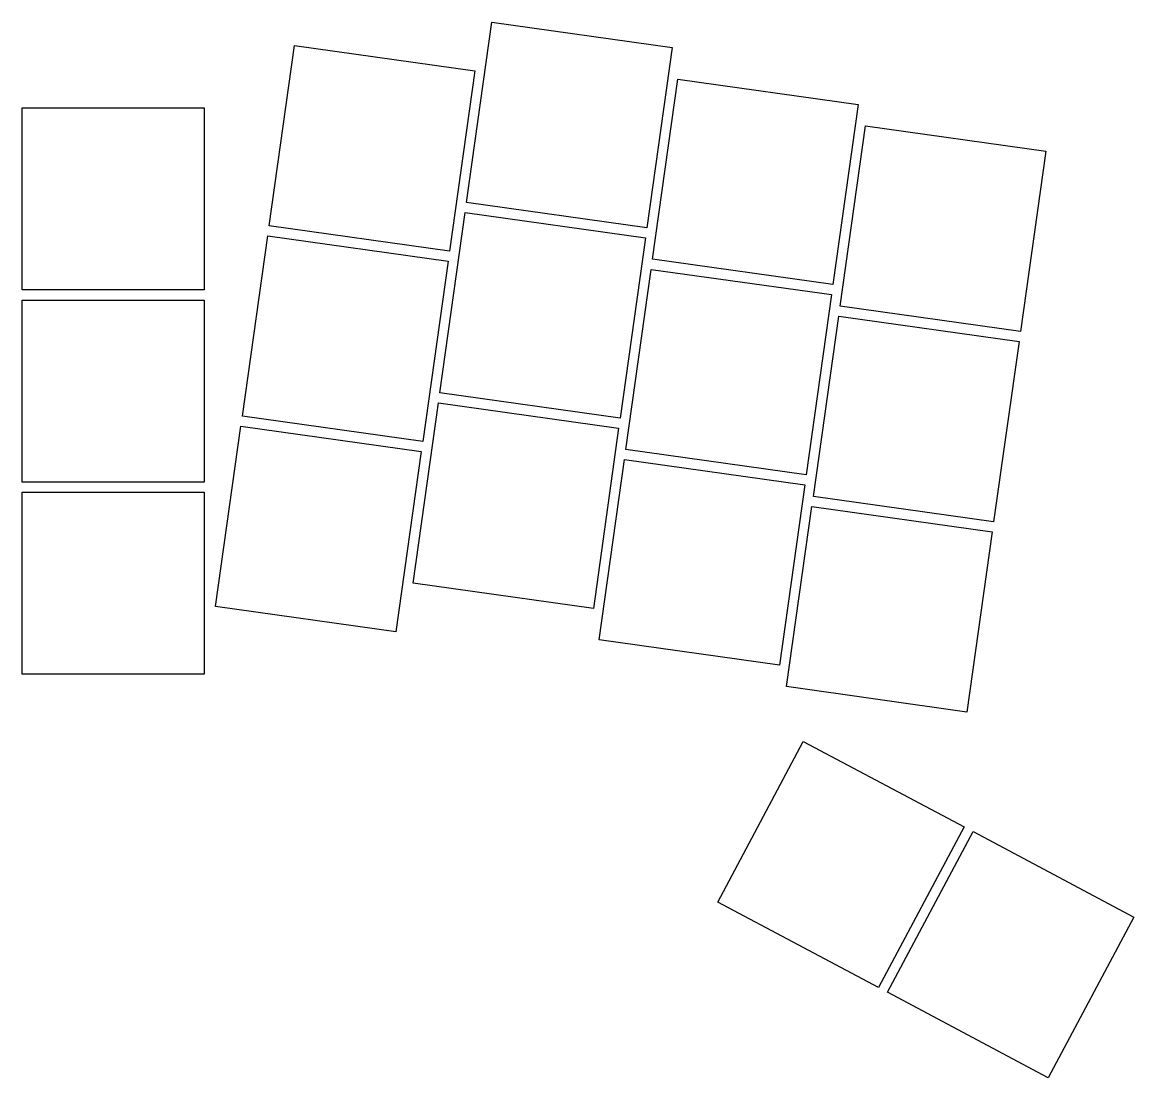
# Model space of a CAD drawing. Header units: millimetres. Extents: x -9 to 101, y -49 to 55.
import ezdxf

# ---------------------------------------------------------------- set-up
doc = ezdxf.new("R2010")
doc.units = ezdxf.units.MM

msp = doc.modelspace()

# ---------------------------------------------------------------- linework, layer by layer
for p, q in [((34.92, 37.65), (37.42, 55.47)), ((37.42, 55.47), (55.25, 52.97)), ((15.41, 35.34), (17.91, 53.17)), ((17.91, 53.17), (35.74, 50.66)), ((55.25, 52.97), (52.74, 35.14)), ((35.74, 50.66), (33.23, 32.84)), ((53.32, 32.03), (55.82, 49.86)), ((55.82, 49.86), (73.65, 47.35)), ((73.65, 47.35), (71.14, 29.53)), ((-9, 47), (9, 47)), ((-9, 29), (-9, 47)), ((9, 47), (9, 29)), ((71.85, 27.41), (74.36, 45.23)), ((74.36, 45.23), (92.18, 42.73)), ((92.18, 42.73), (89.68, 24.9)), ((52.74, 35.14), (34.92, 37.65)), ((32.27, 18.83), (34.78, 36.66)), ((34.78, 36.66), (52.6, 34.15)), ((33.23, 32.84), (15.41, 35.34)), ((12.76, 16.53), (15.27, 34.35)), ((15.27, 34.35), (33.09, 31.85)), ((52.6, 34.15), (50.1, 16.33)), ((71.14, 29.53), (53.32, 32.03)), ((33.09, 31.85), (30.59, 14.02)), ((50.67, 13.22), (53.18, 31.04)), ((53.18, 31.04), (71, 28.54)), ((9, 29), (-9, 29)), ((-9, 28), (9, 28)), ((-9, 10), (-9, 28)), ((9, 28), (9, 10)), ((71, 28.54), (68.5, 10.71)), ((69.21, 8.59), (71.71, 26.42)), ((71.71, 26.42), (89.54, 23.91)), ((89.68, 24.9), (71.85, 27.41)), ((89.54, 23.91), (87.03, 6.09)), ((50.1, 16.33), (32.27, 18.83)), ((29.63, 0.02), (32.14, 17.84)), ((32.14, 17.84), (49.96, 15.34)), ((30.59, 14.02), (12.76, 16.53)), ((10.12, -2.29), (12.62, 15.54)), ((12.62, 15.54), (30.45, 13.03)), ((49.96, 15.34), (47.46, -2.49)), ((68.5, 10.71), (50.67, 13.22)), ((30.45, 13.03), (27.94, -4.79)), ((48.03, -5.6), (50.53, 12.23)), ((50.53, 12.23), (68.36, 9.72)), ((9, 10), (-9, 10)), ((-9, 9), (9, 9)), ((-9, -9), (-9, 9)), ((9, 9), (9, -9)), ((68.36, 9.72), (65.85, -8.1)), ((87.03, 6.09), (69.21, 8.59)), ((66.56, -10.22), (69.07, 7.6)), ((69.07, 7.6), (86.89, 5.1)), ((86.89, 5.1), (84.39, -12.73)), ((47.46, -2.49), (29.63, 0.02)), ((27.94, -4.79), (10.12, -2.29)), ((65.85, -8.1), (48.03, -5.6)), ((9, -9), (-9, -9)), ((84.39, -12.73), (66.56, -10.22)), ((59.76, -31.52), (68.21, -15.63)), ((68.21, -15.63), (84.1, -24.08)), ((84.1, -24.08), (75.65, -39.97)), ((76.54, -40.44), (84.99, -24.55)), ((84.99, -24.55), (100.88, -33)), ((75.65, -39.97), (59.76, -31.52)), ((100.88, -33), (92.43, -48.89)), ((92.43, -48.89), (76.54, -40.44))]:
    msp.add_line(p, q)

doc.saveas('drawing.dxf')
